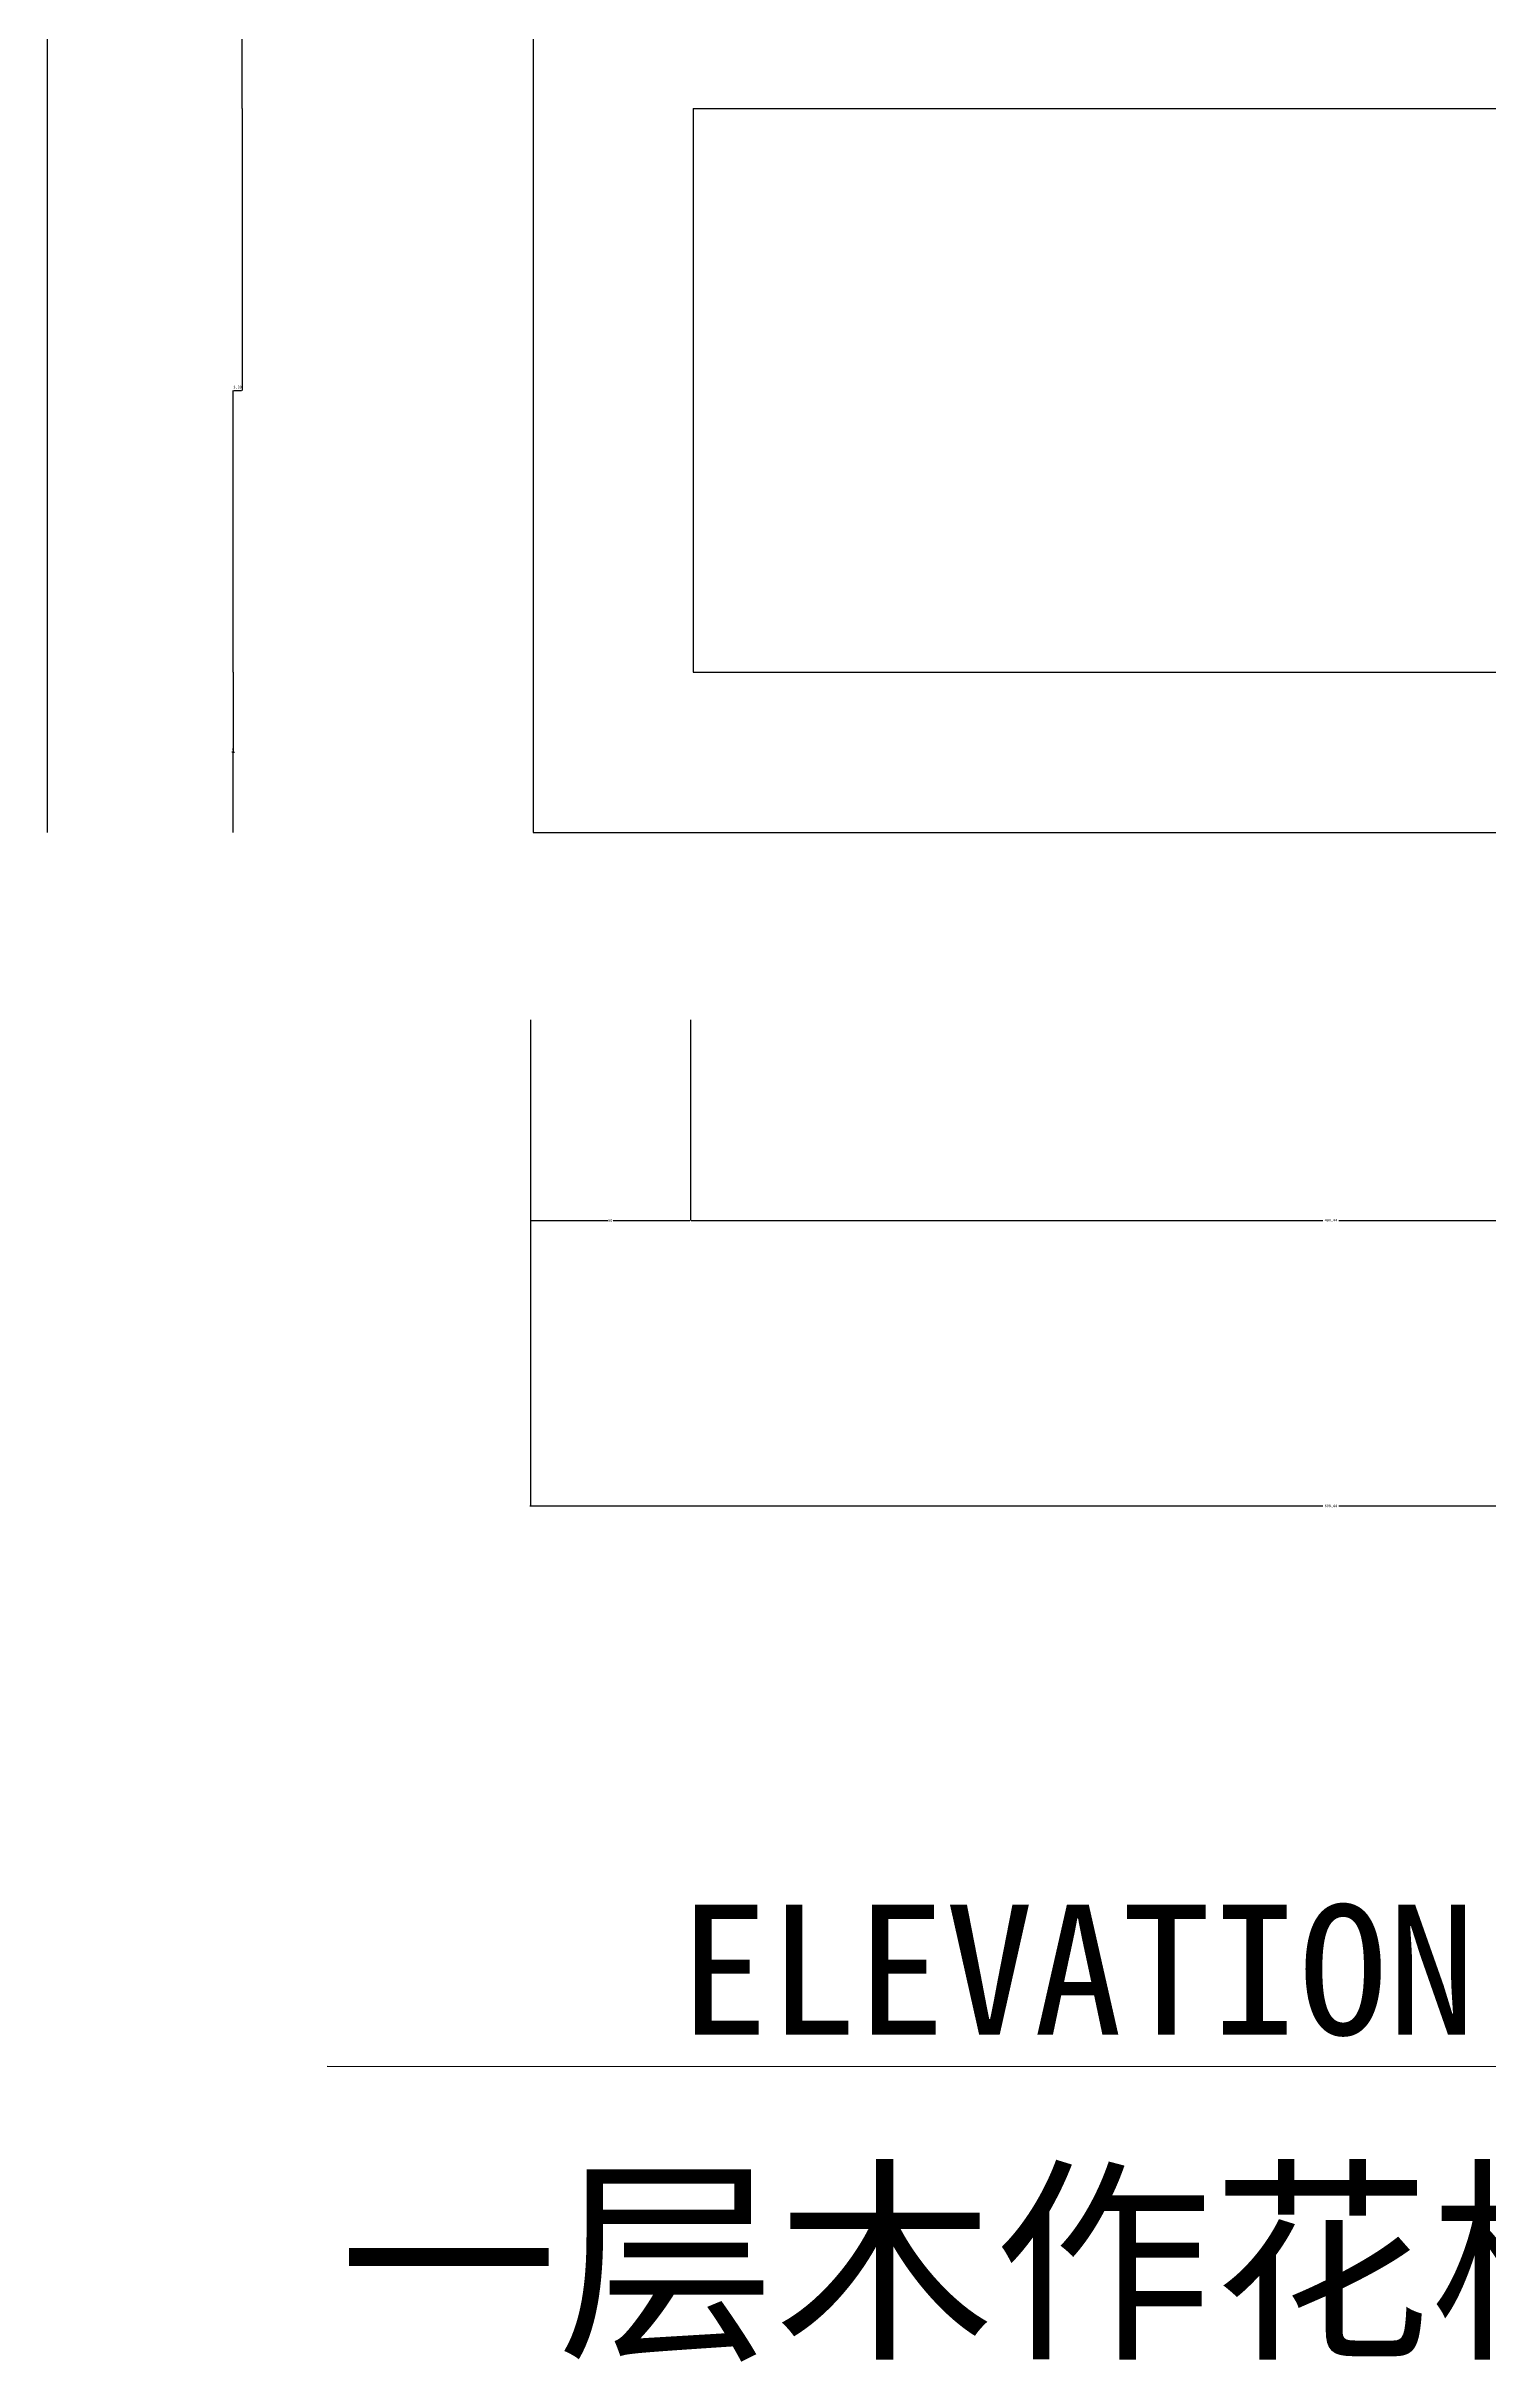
# Model space of a CAD drawing. Header units: metres. Extents: x 456 to 5370, y 49 to 3468.
# Drawn here: x 456 to 997, y 49 to 916 of the extents above; entities that cross this region are included whole.
import ezdxf

# ---------------------------------------------------------------- set-up
doc = ezdxf.new("R2010")
doc.units = ezdxf.units.M
doc.dimstyles.get("Standard").update_dxf_attribs({"dimtxt": 2.5, "dimasz": 2.5, "dimexe": 1.25, "dimexo": 0.625, "dimtad": 1, "dimcen": 2.5, "dimazin": 3, "dimtfac": 1, "dimtmove": 0, "dimatfit": 3})

# ---------------------------------------------------------------- blocks, each defined once
blk = doc.blocks.new('_CLOSEDFILLED')
at = {"color": 0, "linetype": 'BYBLOCK'}
blk.add_solid([(-1, 0.2), (0, 0), (-1, -0.2)], dxfattribs=at)
blk = doc.blocks.new('*D1')
for p, q in [((529.85, 893.11), (529.85, 787.44)), ((526.46, 681.77), (526.46, 787.44)), ((526.71, 787.44), (529.6, 787.44))]:
    blk.add_line(p, q)
at = {"layer": 'Defpoints'}
for p in [(529.85, 893.11), (526.46, 787.44), (526.46, 681.77)]:
    blk.add_point(p, dxfattribs=at)
at = {"xscale": 0.25, "yscale": 0.25, "rotation": 180}
blk.add_blockref('_CLOSEDFILLED', (526.46, 787.44), dxfattribs=at)
at = {"xscale": 0.25, "yscale": 0.25}
blk.add_blockref('_CLOSEDFILLED', (529.85, 787.44), dxfattribs=at)
at = {"insert": (528.155, 788.565), "char_height": 1, "attachment_point": 5}
blk.add_mtext('3,39', dxfattribs=at)
blk = doc.blocks.new('*D2')
for p, q in [((456.92, 3121.51), (456.92, 1659.51)), ((456.67, 1659.51), (456.42, 1659.51)), ((456.92, 621.77), (456.92, 1659.51)), ((456.92, 1659.51), (456.92, 1659.51)), ((457.17, 1659.51), (457.42, 1659.51))]:
    blk.add_line(p, q)
at = {"layer": 'Defpoints'}
for p in [(456.92, 3121.51), (456.92, 1659.51), (456.92, 621.77)]:
    blk.add_point(p, dxfattribs=at)
at = {"xscale": 0.25, "yscale": 0.25}
blk.add_blockref('_CLOSEDFILLED', (456.92, 1659.51), dxfattribs=at)
at = {"xscale": 0.25, "yscale": 0.25, "rotation": 180}
blk.add_blockref('_CLOSEDFILLED', (456.92, 1659.51), dxfattribs=at)
at = {"insert": (456.92, 1660.635), "char_height": 1, "attachment_point": 5}
blk.add_mtext('0', dxfattribs=at)
blk = doc.blocks.new('*D3')
for p, q in [((526.46, 681.77), (526.46, 651.77)), ((526.21, 651.77), (525.96, 651.77)), ((526.46, 621.77), (526.46, 651.77)), ((526.46, 651.77), (526.46, 651.77)), ((526.71, 651.77), (526.96, 651.77))]:
    blk.add_line(p, q)
at = {"layer": 'Defpoints'}
for p in [(526.46, 681.77), (526.46, 651.77), (526.46, 621.77)]:
    blk.add_point(p, dxfattribs=at)
at = {"xscale": 0.25, "yscale": 0.25}
blk.add_blockref('_CLOSEDFILLED', (526.46, 651.77), dxfattribs=at)
at = {"xscale": 0.25, "yscale": 0.25, "rotation": 180}
blk.add_blockref('_CLOSEDFILLED', (526.46, 651.77), dxfattribs=at)
at = {"insert": (526.46, 652.895), "char_height": 1, "attachment_point": 5}
blk.add_mtext('0', dxfattribs=at)
blk = doc.blocks.new('*D7')
for p, q in [((529.85, 953.11), (529.85, 923.11)), ((529.6, 923.11), (529.35, 923.11)), ((529.85, 893.11), (529.85, 923.11)), ((529.85, 923.11), (529.85, 923.11)), ((530.1, 923.11), (530.35, 923.11))]:
    blk.add_line(p, q)
at = {"layer": 'Defpoints'}
for p in [(529.85, 953.11), (529.85, 923.11), (529.85, 893.11)]:
    blk.add_point(p, dxfattribs=at)
at = {"xscale": 0.25, "yscale": 0.25}
blk.add_blockref('_CLOSEDFILLED', (529.85, 923.11), dxfattribs=at)
at = {"xscale": 0.25, "yscale": 0.25, "rotation": 180}
blk.add_blockref('_CLOSEDFILLED', (529.85, 923.11), dxfattribs=at)
at = {"insert": (529.85, 924.235), "char_height": 1, "attachment_point": 5}
blk.add_mtext('0', dxfattribs=at)
blk = doc.blocks.new('*D24')
for p, q in [((637.94, 551.46), (637.94, 476.28)), ((697.94, 551.46), (697.94, 476.28)), ((638.19, 476.28), (666.94, 476.28)), ((668.94, 476.28), (697.69, 476.28))]:
    blk.add_line(p, q)
at = {"layer": 'Defpoints'}
for p in [(637.94, 551.46), (697.94, 551.46), (637.94, 476.28)]:
    blk.add_point(p, dxfattribs=at)
at = {"xscale": 0.25, "yscale": 0.25, "rotation": 180}
blk.add_blockref('_CLOSEDFILLED', (637.94, 476.28), dxfattribs=at)
at = {"xscale": 0.25, "yscale": 0.25}
blk.add_blockref('_CLOSEDFILLED', (697.94, 476.28), dxfattribs=at)
at = {"insert": (667.94, 476.28), "char_height": 1, "attachment_point": 5}
blk.add_mtext('60', dxfattribs=at)
blk = doc.blocks.new('*D25')
for p, q in [((1178.38, 558.36), (1178.38, 476.28)), ((697.94, 551.46), (697.94, 476.28)), ((698.19, 476.28), (935.16, 476.28)), ((941.16, 476.28), (1178.13, 476.28))]:
    blk.add_line(p, q)
at = {"layer": 'Defpoints'}
for p in [(1178.38, 558.36), (697.94, 551.46), (697.94, 476.28)]:
    blk.add_point(p, dxfattribs=at)
at = {"xscale": 0.25, "yscale": 0.25, "rotation": 180}
blk.add_blockref('_CLOSEDFILLED', (697.94, 476.28), dxfattribs=at)
at = {"xscale": 0.25, "yscale": 0.25}
blk.add_blockref('_CLOSEDFILLED', (1178.38, 476.28), dxfattribs=at)
at = {"insert": (938.16, 476.28), "char_height": 1, "attachment_point": 5}
blk.add_mtext('480,44', dxfattribs=at)
blk = doc.blocks.new('*D26')
for p, q in [((637.94, 537.41), (637.94, 369.17)), ((1238.38, 537.41), (1238.38, 369.17)), ((935.16, 369.17), (637.69, 369.17)), ((1238.63, 369.17), (941.16, 369.17))]:
    blk.add_line(p, q)
at = {"layer": 'Defpoints'}
for p in [(637.94, 537.41), (1238.38, 537.41), (1238.38, 369.17)]:
    blk.add_point(p, dxfattribs=at)
at = {"xscale": 0.25, "yscale": 0.25}
blk.add_blockref('_CLOSEDFILLED', (637.94, 369.17), dxfattribs=at)
at = {"xscale": 0.25, "yscale": 0.25, "rotation": 180}
blk.add_blockref('_CLOSEDFILLED', (1238.38, 369.17), dxfattribs=at)
at = {"insert": (938.16, 369.17), "char_height": 1, "attachment_point": 5}
blk.add_mtext('600,44', dxfattribs=at)

msp = doc.modelspace()

# ---------------------------------------------------------------- linework, layer by layer
for p, q in [((638.94, 3121.51, 1699.61), (638.94, 621.77, 1699.61)), ((698.94, 893.11, 1699.61), (698.94, 681.77, 1699.61)), ((698.94, 893.11, 1699.61), (1178.38, 893.11, 1699.61)), ((698.94, 681.77, 1699.61), (1178.38, 681.77, 1699.61)), ((638.94, 621.77, 1699.61), (1238.38, 621.77, 1699.61)), ((561.69, 159.33, 516.41), (1239.77, 159.08, 516.41))]:
    msp.add_line(p, q)

# ---------------------------------------------------------------- texts
msp.add_text('ELEVATION', height=48.75).set_placement((694.02, 171.05, 516.41))
at = {"insert": (566.28, 115.8, 1462.97), "char_height": 60, "attachment_point": 1}
msp.add_mtext('{\\f宋体|b0|i0|c134|p54;一层木作花格大样}', dxfattribs=at)

# ---------------------------------------------------------------- dimensions: what is measured, and where the dimension line sits
for base, p1, p2, picture, middle in [((456.92, 1659.51), (456.92, 3121.51, 1699.61), (456.92, 621.77, 1699.61), '*D2', (456.92, 1660.635)), ((529.85, 923.11), (529.85, 893.11, 1699.61), (529.85, 953.11, 1699.61), '*D7', (529.85, 924.235)), ((526.46, 787.44), (526.46, 681.77, 1699.61), (529.85, 893.11, 1699.61), '*D1', (528.155, 788.565)), ((526.46, 651.77), (526.46, 621.77, 1699.61), (526.46, 681.77, 1699.61), '*D3', (526.46, 652.895)), ((697.94, 476.28), (697.94, 551.46, 1699.61), (1178.38, 558.36, 1699.61), '*D25', (938.16, 476.28)), ((637.94, 476.28), (637.94, 551.46, 1699.61), (697.94, 551.46, 1699.61), '*D24', (667.94, 476.28)), ((1238.38, 369.17), (1238.38, 537.41, 1699.61), (637.94, 537.41, 1699.61), '*D26', (938.16, 369.17))]:
    dim = msp.add_linear_dim(base=base, p1=p1, p2=p2, dimstyle='Standard')
    dim.commit()
    dim.dimension.update_dxf_attribs({"geometry": picture, "text_midpoint": middle})

doc.saveas('drawing.dxf')
